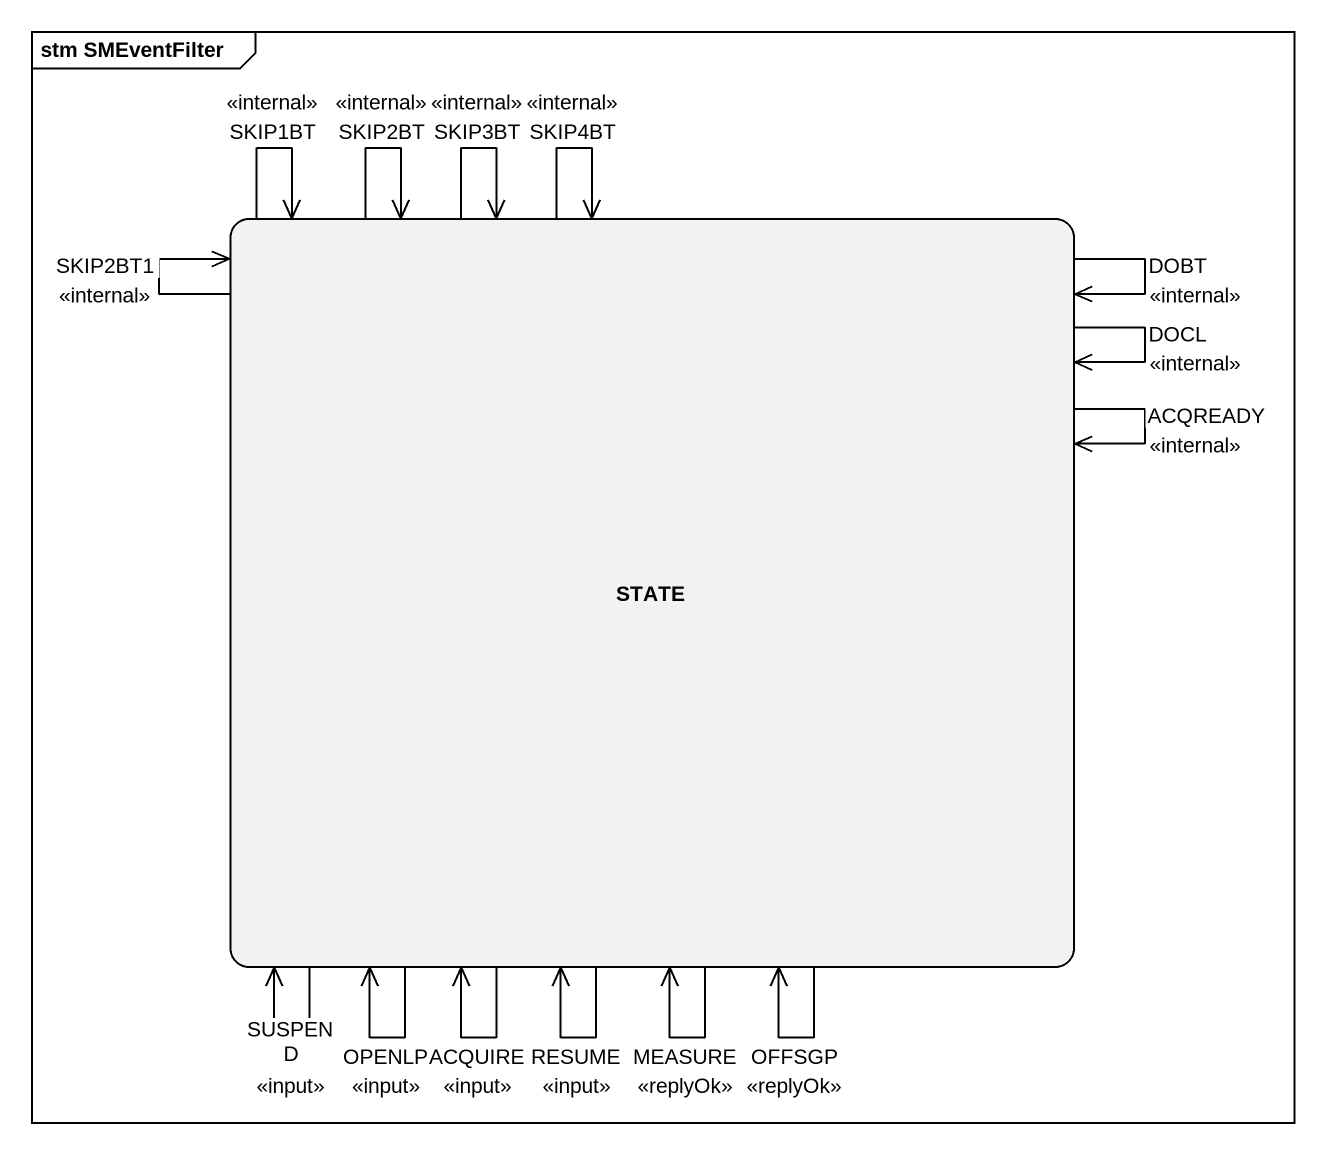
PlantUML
@startuml
mainframe stm SMEventFilter
hide empty description
state "STATE" as STATE_
STATE_ --> STATE_ : <<input>>\nSUSPEND
STATE_ --> STATE_ : <<input>>\nOPENLP
STATE_ --> STATE_ : <<input>>\nACQUIRE
STATE_ --> STATE_ : <<internal>>\nDOCL
STATE_ --> STATE_ : <<internal>>\nDOBT
STATE_ --> STATE_ : <<internal>>\nSKIP1BT
STATE_ --> STATE_ : <<internal>>\nSKIP2BT
STATE_ --> STATE_ : SKIP3BT\n<<internal>>
STATE_ --> STATE_ : <<internal>>\nSKIP4BT
STATE_ --> STATE_ : <<internal>>\nACQREADY
STATE_ --> STATE_ : <<input>>\nRESUME
STATE_ --> STATE_ : <<internal>>\nSKIP2BT1
STATE_ --> STATE_ : <<replyOk>>\nMEASURE
STATE_ --> STATE_ : <<replyOk>>\nOFFSGP
@enduml
